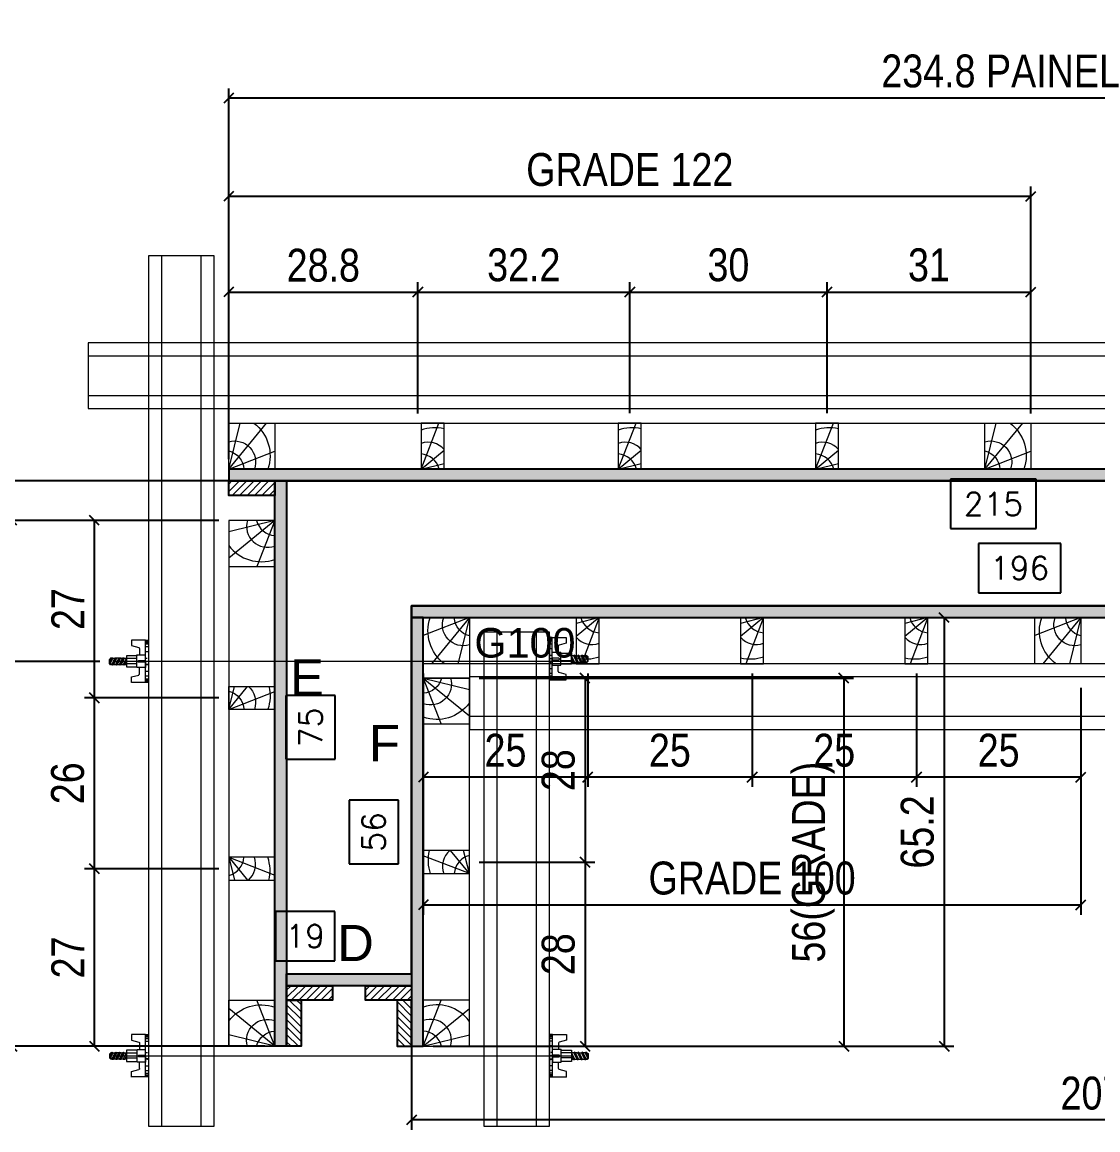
# Model space of a CAD drawing. Extents: x 2949 to 9203, y -16089 to 12527.
# Drawn here: x 3528.9 to 3856.1, y -7583.5 to -7246.4 of the extents above; entities that cross this region are included whole.
import ezdxf
from ezdxf.enums import TextEntityAlignment as Align

# ---------------------------------------------------------------- set-up
doc = ezdxf.new("R2010")
doc.units = 0
for name, color, linetype, lineweight in [('CONCRETO', 251, 'Continuous', 25), ('Hachura', 251, 'Continuous', 9), ('Madeira', 126, 'Continuous', 18), ('Perfil Metálico', 224, 'Continuous', 18), ('Texto Seção', 7, 'Continuous', 15)]:
    doc.layers.add(name, color=color, linetype=linetype, lineweight=lineweight)
for name, color, linetype in [('COTA', 241, 'Continuous'), ('MEIO_PONT', 93, 'Continuous'), ('Painéis', 200, 'Continuous'), ('SARRAFO', 251, 'Continuous'), ('TEXTO_GERAL', 7, 'Continuous')]:
    doc.layers.add(name, color=color, linetype=linetype)
doc.styles.add('ARIAL', font='arial.ttf')
doc.styles.add('COTA TECNICA 2X', font='techl___.ttf', dxfattribs={"height": 10})
doc.styles.add('ROMANS', font='romans.shx')
doc.styles.add('SANSSERIF', font='sas_____.pfb')
doc.dimstyles.new('Cota Seção interna', dxfattribs={"dimtxt": 7, "dimasz": 6, "dimexe": 0.18, "dimexo": 2, "dimgap": -4, "dimtad": 3, "dimdec": 1, "dimlfac": 0.5, "dimzin": 12, "dimdsep": 46, "dimtxsty": 'ROMANS', "dimblk": 'ARCHTICK', "dimcen": 0.09, "dimse1": 1, "dimse2": 1, "dimsd1": 1, "dimsd2": 1, "dimclrd": 180, "dimclre": 5, "dimclrt": 1, "dimadec": 0, "dimazin": 3, "dimtfac": 1, "dimtdec": 1, "dimtofl": 0, "dimtmove": 0, "dimatfit": 3, "dimldrblk": 'ARCHTICK', "dimfxl": 1, "dimtolj": 1, "dimtzin": 0, "dimarcsym": 0})
doc.dimstyles.new('SECAO PILAR', dxfattribs={"dimtxt": 10, "dimasz": 3, "dimexe": 3, "dimexo": 3, "dimgap": 3, "dimtad": 1, "dimdec": 1, "dimlfac": 0.5, "dimzin": 12, "dimdsep": 46, "dimtxsty": 'COTA TECNICA 2X', "dimblk1": 'OBLIQUE', "dimblk2": 'OBLIQUE', "dimsah": 1, "dimcen": 0.9, "dimclrd": 256, "dimclre": 256, "dimclrt": 256, "dimadec": 1, "dimazin": 3, "dimtfac": 1, "dimtdec": 1, "dimtmove": 0, "dimatfit": 3, "dimfxl": 1, "dimtolj": 1, "dimtzin": 12, "dimarcsym": 0})

# ---------------------------------------------------------------- blocks, each defined once
blk = doc.blocks.new('*D2702')
at = {"layer": 'COTA', "color": 180, "lineweight": -2, "transparency": 16777216}
for p, q in [((3623.96, -7517.04), (3605.96, -7517.04)), ((3605.96, -7517.04), (3605.96, -7532.04)), ((3623.96, -7532.04), (3623.96, -7517.04)), ((3605.96, -7532.04), (3623.96, -7532.04))]:
    blk.add_line(p, q, dxfattribs=at)
at = {"layer": 'Defpoints', "color": 0, "transparency": 16777216}
for p in [(3609.29, -7536.04), (3609.29, -7536.04), (3647.29, -7536.04)]:
    blk.add_point(p, dxfattribs=at)
at = {"layer": 'COTA', "color": 1, "transparency": 16777216, "insert": (3614.96, -7524.54), "char_height": 7, "attachment_point": 5, "style": 'ROMANS'}
blk.add_mtext('\\A1;19', dxfattribs=at)
blk = doc.blocks.new('_ArchTick')
at = {"color": 0, "linetype": 'ByBlock', "const_width": 0.15}
blk.add_lwpolyline([(-0.5, -0.5), (0.5, 0.5)], dxfattribs=at)
blk = doc.blocks.new('*D2717')
at = {"layer": 'COTA', "color": 180, "lineweight": -2, "transparency": 16777216}
for p, q in [((3837.29, -7385.54), (3811.29, -7385.54)), ((3811.29, -7385.54), (3811.29, -7400.54)), ((3837.29, -7400.54), (3837.29, -7385.54)), ((3811.29, -7400.54), (3837.29, -7400.54))]:
    blk.add_line(p, q, dxfattribs=at)
at = {"layer": 'Defpoints', "color": 0, "transparency": 16777216}
for p in [(3609.29, -7386.04), (4039.29, -7386.04), (4039.29, -7404.54)]:
    blk.add_point(p, dxfattribs=at)
at = {"layer": 'COTA', "color": 1, "transparency": 16777216, "insert": (3824.29, -7393.04), "char_height": 7, "attachment_point": 5, "style": 'ROMANS'}
blk.add_mtext('\\A1;215', dxfattribs=at)
blk = doc.blocks.new('C')
at = {"layer": 'Hachura', "color": 0}
for p, q in [((0, 3.22), (0, -3.22)), ((0.45, 3.22), (0, 3.22)), ((0.46, 3.16), (0, 3.16)), ((0.46, 3.05), (0, 3.05)), ((0.46, 2.88), (0, 2.88)), ((0, 2.75), (0, -1.16)), ((0.46, 2.65), (0, 2.65)), ((0.46, 2.23), (0, 2.23)), ((0.45, -3.23), (0.45, 3.22)), ((0.45, 3.22), (2.58, 3.22)), ((1.35, 1.94), (1.35, 0.96)), ((2.58, 2.39), (1.47, 2.09)), ((2.58, 3.22), (2.58, 2.39)), ((0.46, 1.51), (0, 1.51)), ((0.39, 0.49), (0.17, 0.49)), ((1.74, 0.97), (0.45, 0.97)), ((1.45, 0.1), (0.45, 0.1)), ((1.74, -0.97), (1.74, 0.97)), ((1.74, 0.97), (1.74, 0.84)), ((1.74, 0.97), (1.74, 0.84)), ((1.74, 0.84), (3.35, 0.84)), ((3.35, 0.45), (1.74, 0.45)), ((3.32, 0.84), (3.32, -0.84)), ((3.35, 0.84), (3.35, -0.84)), ((3.68, 0.45), (3.35, 0.45)), ((3.84, -0.52), (3.35, 0.45)), ((3.35, 0.06), (3.67, -0.57)), ((3.68, 0.45), (4.16, -0.52)), ((3.72, 0.5), (4.25, -0.57)), ((4.37, -0.55), (3.83, 0.53)), ((4.15, 0.45), (3.93, 0.45)), ((4.42, -0.52), (3.93, 0.45)), ((4.15, 0.45), (4.26, 0.45)), ((4.26, 0.45), (4.74, -0.52)), ((4.3, 0.5), (4.83, -0.57)), ((4.95, -0.55), (4.41, 0.53)), ((4.51, 0.45), (4.84, 0.45)), ((5, -0.52), (4.51, 0.45)), ((4.84, 0.45), (5.32, -0.52)), ((4.88, 0.5), (5.41, -0.57)), ((5.53, -0.55), (4.99, 0.53)), ((5.58, -0.52), (5.09, 0.45)), ((5.42, 0.45), (5.09, 0.45)), ((5.58, -0.52), (5.09, 0.45)), ((5.42, 0.45), (5.74, -0.19)), ((5.46, 0.5), (5.74, -0.07)), ((5.74, 0.19), (5.57, 0.53)), ((5.74, 0.32), (5.68, 0.45)), ((5.68, 0.45), (5.74, 0.45)), ((5.74, 0.45), (5.9, 0.29)), ((5.74, 0.45), (5.74, -0.52)), ((5.9, -0.36), (5.9, 0.29)), ((0.45, 0), (0, 0)), ((0.46, -1.52), (0, -1.52)), ((0.08, -0.48), (0.29, -0.48)), ((0.29, -0.48), (0.4, -0.48)), ((0.45, 0), (0.45, -0.97)), ((0.45, -0.16), (1.45, -0.16)), ((0.45, -0.65), (0.45, -0.32)), ((0.45, -3.23), (0.45, -0.65)), ((0.45, -0.97), (1.74, -0.97)), ((1.35, -1.94), (1.35, -0.97)), ((3.35, -0.32), (1.74, -0.32)), ((3.35, -0.84), (1.74, -0.84)), ((3.35, -0.07), (3.58, -0.52)), ((3.35, -0.52), (3.58, -0.52)), ((3.84, -0.52), (4.16, -0.52)), ((4.42, -0.52), (4.74, -0.52)), ((4.63, -0.52), (4.74, -0.52)), ((5, -0.52), (5.32, -0.52)), ((5.58, -0.52), (5.74, -0.52)), ((5.74, -0.52), (5.9, -0.36)), ((5.74, -0.52), (5.74, -0.52)), ((0.46, -2.23), (0, -2.23)), ((0.46, -2.65), (0, -2.65)), ((0.46, -2.88), (0, -2.88)), ((0.46, -3.05), (0, -3.05)), ((0.46, -3.16), (0, -3.16)), ((0, -3.22), (2.57, -3.22)), ((2.58, -2.39), (1.47, -2.1)), ((2.58, -3.23), (2.58, -2.39))]:
    blk.add_line(p, q, dxfattribs=at)
for centre, radius, start, end in [((1.52, 1.94), 0.161, 104.7436, 180), ((1.44, -0.03), 0.129, 272.695, 87.305), ((3.81, 0.39), 0.143, 25.5688, 154.4312), ((4.39, 0.39), 0.143, 25.5688, 154.4312), ((4.97, 0.39), 0.143, 25.5688, 154.4312), ((5.55, 0.39), 0.143, 25.5688, 154.4312), ((0.17, -0.37), 0.174, 221.744, 317.8592), ((3.71, -0.4), 0.174, 222.1408, 318.256), ((4.29, -0.4), 0.174, 222.1408, 318.256), ((4.87, -0.4), 0.174, 222.1408, 318.256), ((5.45, -0.4), 0.174, 222.1408, 318.256), ((5.61, -0.4), 0.174, 317.8592, 318.256), ((1.52, -1.94), 0.161, 180, 255.2564)]:
    blk.add_arc(centre, radius, start, end, dxfattribs=at)
blk = doc.blocks.new('_Oblique')
at = {"color": 0, "linetype": 'ByBlock', "lineweight": -2}
blk.add_line((-0.5, -0.5), (0.5, 0.5), dxfattribs=at)
blk = doc.blocks.new('*D2703')
at = {"layer": 'COTA', "lineweight": -2, "transparency": 16777216}
for p, q in [((3602.73, -7386.04), (3467.65, -7386.04)), ((3470.65, -7558.04), (3470.65, -7386.04)), ((3602.69, -7558.04), (3467.65, -7558.04))]:
    blk.add_line(p, q, dxfattribs=at)
at = {"layer": 'Defpoints', "color": 0, "transparency": 16777216}
for p in [(3470.65, -7386.04), (3605.73, -7386.04), (3605.69, -7558.04)]:
    blk.add_point(p, dxfattribs=at)
at = {"layer": 'COTA', "lineweight": -2, "transparency": 16777216, "xscale": 3, "yscale": 3, "zscale": 3}
for p, rotation in [((3470.65, -7386.04), 90), ((3470.65, -7558.04), 270)]:
    blk.add_blockref('_Oblique', p, dxfattribs=dict(at, rotation=rotation))
at = {"layer": 'COTA', "transparency": 16777216, "insert": (3462.53, -7472.04), "char_height": 10, "attachment_point": 5, "rotation": 90, "style": 'COTA TECNICA 2X'}
blk.add_mtext('\\A1;86 PAINEL', dxfattribs=at)
blk = doc.blocks.new('*D2718')
at = {"layer": 'COTA', "linetype": 'ByBlock', "lineweight": -2, "transparency": 16777216}
for p, q in [((3591.69, -7379.44), (3591.69, -7266.59)), ((4061.29, -7383.04), (4061.29, -7266.59)), ((4061.29, -7269.59), (3591.69, -7269.59))]:
    blk.add_line(p, q, dxfattribs=at)
at = {"layer": 'Defpoints', "color": 0, "linetype": 'ByBlock', "transparency": 16777216}
for p in [(3591.69, -7269.59), (3591.69, -7382.44), (4061.29, -7386.04)]:
    blk.add_point(p, dxfattribs=at)
at = {"layer": 'COTA', "linetype": 'ByBlock', "lineweight": -2, "transparency": 16777216, "xscale": 3, "yscale": 3, "zscale": 3, "rotation": 180}
blk.add_blockref('_Oblique', (3591.69, -7269.59), dxfattribs=at)
at = {"layer": 'COTA', "linetype": 'ByBlock', "lineweight": -2, "transparency": 16777216, "xscale": 3, "yscale": 3, "zscale": 3}
blk.add_blockref('_Oblique', (4061.29, -7269.59), dxfattribs=at)
at = {"layer": 'COTA', "linetype": 'ByBlock', "transparency": 16777216, "insert": (3826.49, -7261.35), "char_height": 10, "attachment_point": 5, "style": 'COTA TECNICA 2X'}
blk.add_mtext('\\A1;234.8 PAINEL', dxfattribs=at)
blk = doc.blocks.new('PONTALETE')
at = {"layer": 'Madeira'}
for q in [(2.71, 7), (7, 5.76), (7, 1.74)]:
    blk.add_line((0, 0), q, dxfattribs=at)
blk.add_lwpolyline([(0, 0), (7, 0), (7, 7), (0, 7)], close=True, dxfattribs=at)
for centre, radius, start, end in [((2.04, 0.06), 6.23, 37.2818, 109.0913), ((1.09, 0.9), 3.19, 343.603, 109.9847), ((-0.21, -0.78), 3.09, 14.6322, 86.0383)]:
    blk.add_arc(centre, radius, start, end, dxfattribs=at)
blk = doc.blocks.new('MEIO PONTALETE')
at = {"layer": 'Madeira'}
for q in [(2.71, 7), (3.5, 2.88), (3.5, 0.87)]:
    blk.add_line((0, 0), q, dxfattribs=at)
blk.add_lwpolyline([(0, 0), (3.5, 0), (3.5, 7), (0, 7)], close=True, dxfattribs=at)
for centre, radius, start, end in [((2.04, 0.06), 6.23, 76.4499, 109.0913), ((1.09, 0.9), 3.19, 40.9063, 109.9847), ((-0.21, -0.78), 3.09, 14.6322, 86.0383)]:
    blk.add_arc(centre, radius, start, end, dxfattribs=at)
blk = doc.blocks.new('*D2719')
at = {"layer": 'COTA', "lineweight": -2, "transparency": 16777216}
for p, q in [((3591.69, -7365.44), (3591.69, -7325.56)), ((3649.22, -7365.52), (3649.22, -7325.56)), ((3591.69, -7328.56), (3649.22, -7328.56))]:
    blk.add_line(p, q, dxfattribs=at)
at = {"layer": 'Defpoints', "color": 0, "transparency": 16777216}
for p in [(3649.22, -7328.56), (3591.69, -7368.44), (3649.22, -7368.52)]:
    blk.add_point(p, dxfattribs=at)
at = {"layer": 'COTA', "lineweight": -2, "transparency": 16777216, "xscale": 3, "yscale": 3, "zscale": 3, "rotation": 180}
blk.add_blockref('_Oblique', (3591.69, -7328.56), dxfattribs=at)
at = {"layer": 'COTA', "lineweight": -2, "transparency": 16777216, "xscale": 3, "yscale": 3, "zscale": 3}
blk.add_blockref('_Oblique', (3649.22, -7328.56), dxfattribs=at)
at = {"layer": 'COTA', "transparency": 16777216, "insert": (3620.46, -7320.46), "char_height": 10, "attachment_point": 5, "style": 'COTA TECNICA 2X'}
blk.add_mtext('\\A1;28.8', dxfattribs=at)
blk = doc.blocks.new('*D2720')
at = {"layer": 'COTA', "lineweight": -2, "transparency": 16777216}
for p, q in [((3649.22, -7365.52), (3649.22, -7325.56)), ((3713.69, -7365.44), (3713.69, -7325.56)), ((3649.22, -7328.56), (3713.69, -7328.56))]:
    blk.add_line(p, q, dxfattribs=at)
at = {"layer": 'Defpoints', "color": 0, "transparency": 16777216}
for p in [(3713.69, -7328.56), (3649.22, -7368.52), (3713.69, -7368.44)]:
    blk.add_point(p, dxfattribs=at)
at = {"layer": 'COTA', "lineweight": -2, "transparency": 16777216, "xscale": 3, "yscale": 3, "zscale": 3, "rotation": 180}
blk.add_blockref('_Oblique', (3649.22, -7328.56), dxfattribs=at)
at = {"layer": 'COTA', "lineweight": -2, "transparency": 16777216, "xscale": 3, "yscale": 3, "zscale": 3}
blk.add_blockref('_Oblique', (3713.69, -7328.56), dxfattribs=at)
at = {"layer": 'COTA', "transparency": 16777216, "insert": (3681.46, -7320.34), "char_height": 10, "attachment_point": 5, "style": 'COTA TECNICA 2X'}
blk.add_mtext('\\A1;32.2', dxfattribs=at)
blk = doc.blocks.new('*D2721')
at = {"layer": 'COTA', "lineweight": -2, "transparency": 16777216}
for p, q in [((3713.69, -7365.44), (3713.69, -7325.56)), ((3773.69, -7365.44), (3773.69, -7325.56)), ((3713.69, -7328.56), (3773.69, -7328.56))]:
    blk.add_line(p, q, dxfattribs=at)
at = {"layer": 'Defpoints', "color": 0, "transparency": 16777216}
for p in [(3773.69, -7328.56), (3713.69, -7368.44), (3773.69, -7368.44)]:
    blk.add_point(p, dxfattribs=at)
at = {"layer": 'COTA', "lineweight": -2, "transparency": 16777216, "xscale": 3, "yscale": 3, "zscale": 3, "rotation": 180}
blk.add_blockref('_Oblique', (3713.69, -7328.56), dxfattribs=at)
at = {"layer": 'COTA', "lineweight": -2, "transparency": 16777216, "xscale": 3, "yscale": 3, "zscale": 3}
blk.add_blockref('_Oblique', (3773.69, -7328.56), dxfattribs=at)
at = {"layer": 'COTA', "transparency": 16777216, "insert": (3743.69, -7320.34), "char_height": 10, "attachment_point": 5, "style": 'COTA TECNICA 2X'}
blk.add_mtext('\\A1;30', dxfattribs=at)
blk = doc.blocks.new('*D2722')
at = {"layer": 'COTA', "lineweight": -2, "transparency": 16777216}
for p, q in [((3773.69, -7365.44), (3773.69, -7325.56)), ((3835.69, -7365.52), (3835.69, -7325.56)), ((3773.69, -7328.56), (3835.69, -7328.56))]:
    blk.add_line(p, q, dxfattribs=at)
at = {"layer": 'Defpoints', "color": 0, "transparency": 16777216}
for p in [(3835.69, -7328.56), (3773.69, -7368.44), (3835.69, -7368.52)]:
    blk.add_point(p, dxfattribs=at)
at = {"layer": 'COTA', "lineweight": -2, "transparency": 16777216, "xscale": 3, "yscale": 3, "zscale": 3, "rotation": 180}
blk.add_blockref('_Oblique', (3773.69, -7328.56), dxfattribs=at)
at = {"layer": 'COTA', "lineweight": -2, "transparency": 16777216, "xscale": 3, "yscale": 3, "zscale": 3}
blk.add_blockref('_Oblique', (3835.69, -7328.56), dxfattribs=at)
at = {"layer": 'COTA', "transparency": 16777216, "insert": (3804.69, -7320.34), "char_height": 10, "attachment_point": 5, "style": 'COTA TECNICA 2X'}
blk.add_mtext('\\A1;31', dxfattribs=at)
blk = doc.blocks.new('*D2723')
at = {"layer": 'COTA', "lineweight": -2, "transparency": 16777216}
for p, q in [((3591.69, -7365.44), (3591.69, -7296.44)), ((3835.69, -7365.44), (3835.69, -7296.44)), ((3835.69, -7299.44), (3591.69, -7299.44))]:
    blk.add_line(p, q, dxfattribs=at)
at = {"layer": 'Defpoints', "color": 0, "transparency": 16777216}
for p in [(3591.69, -7299.44), (3591.69, -7368.44), (3835.69, -7368.44)]:
    blk.add_point(p, dxfattribs=at)
at = {"layer": 'COTA', "lineweight": -2, "transparency": 16777216, "xscale": 3, "yscale": 3, "zscale": 3, "rotation": 180}
blk.add_blockref('_Oblique', (3591.69, -7299.44), dxfattribs=at)
at = {"layer": 'COTA', "lineweight": -2, "transparency": 16777216, "xscale": 3, "yscale": 3, "zscale": 3}
blk.add_blockref('_Oblique', (3835.69, -7299.44), dxfattribs=at)
at = {"layer": 'COTA', "transparency": 16777216, "insert": (3713.69, -7291.34), "char_height": 10, "attachment_point": 5, "style": 'COTA TECNICA 2X'}
blk.add_mtext('\\A1;GRADE 122', dxfattribs=at)
blk = doc.blocks.new('*D2727')
at = {"layer": 'COTA', "color": 180, "lineweight": -2, "transparency": 16777216}
for p, q in [((3844.79, -7405.04), (3819.79, -7405.04)), ((3819.79, -7405.04), (3819.79, -7420.04)), ((3844.79, -7420.04), (3844.79, -7405.04)), ((3819.79, -7420.04), (3844.79, -7420.04))]:
    blk.add_line(p, q, dxfattribs=at)
at = {"layer": 'Defpoints', "color": 0, "transparency": 16777216}
for p in [(3647.29, -7424.04), (3647.29, -7424.04), (4039.29, -7424.04)]:
    blk.add_point(p, dxfattribs=at)
at = {"layer": 'COTA', "color": 1, "transparency": 16777216, "insert": (3832.29, -7412.54), "char_height": 7, "attachment_point": 5, "style": 'ROMANS'}
blk.add_mtext('\\A1;196', dxfattribs=at)
blk = doc.blocks.new('*D2708')
at = {"layer": 'COTA', "lineweight": -2, "transparency": 16777216}
for p, q in [((3588.69, -7398.04), (3522.7, -7398.04)), ((3525.7, -7558.04), (3525.7, -7398.04)), ((3588.69, -7558.04), (3522.7, -7558.04))]:
    blk.add_line(p, q, dxfattribs=at)
at = {"layer": 'Defpoints', "color": 0, "transparency": 16777216}
for p in [(3525.7, -7398.04), (3591.69, -7398.04), (3591.69, -7558.04)]:
    blk.add_point(p, dxfattribs=at)
at = {"layer": 'COTA', "lineweight": -2, "transparency": 16777216, "xscale": 3, "yscale": 3, "zscale": 3}
for p, rotation in [((3525.7, -7398.04), 90), ((3525.7, -7558.04), 270)]:
    blk.add_blockref('_Oblique', p, dxfattribs=dict(at, rotation=rotation))
at = {"layer": 'COTA', "transparency": 16777216, "insert": (3517.57, -7478.04), "char_height": 10, "attachment_point": 5, "rotation": 90, "style": 'COTA TECNICA 2X'}
blk.add_mtext('\\A1;GRADE 80', dxfattribs=at)
blk = doc.blocks.new('*D2709')
at = {"layer": 'COTA', "lineweight": -2, "transparency": 16777216}
for p, q in [((3588.69, -7398.04), (3547.82, -7398.04)), ((3550.82, -7452.04), (3550.82, -7398.04)), ((3588.69, -7452.04), (3547.82, -7452.04))]:
    blk.add_line(p, q, dxfattribs=at)
at = {"layer": 'Defpoints', "color": 0, "transparency": 16777216}
for p in [(3550.82, -7398.04), (3591.69, -7398.04), (3591.69, -7452.04)]:
    blk.add_point(p, dxfattribs=at)
at = {"layer": 'COTA', "lineweight": -2, "transparency": 16777216, "xscale": 3, "yscale": 3, "zscale": 3}
for p, rotation in [((3550.82, -7398.04), 90), ((3550.82, -7452.04), 270)]:
    blk.add_blockref('_Oblique', p, dxfattribs=dict(at, rotation=rotation))
at = {"layer": 'COTA', "transparency": 16777216, "insert": (3542.75, -7425.04), "char_height": 10, "attachment_point": 5, "rotation": 90, "style": 'COTA TECNICA 2X'}
blk.add_mtext('\\A1;27', dxfattribs=at)
blk = doc.blocks.new('*D2710')
at = {"layer": 'COTA', "lineweight": -2, "transparency": 16777216}
for p, q in [((3588.69, -7504.04), (3547.82, -7504.04)), ((3550.82, -7558.04), (3550.82, -7504.04)), ((3588.69, -7558.04), (3547.82, -7558.04))]:
    blk.add_line(p, q, dxfattribs=at)
at = {"layer": 'Defpoints', "color": 0, "transparency": 16777216}
for p in [(3550.82, -7504.04), (3591.69, -7504.04), (3591.69, -7558.04)]:
    blk.add_point(p, dxfattribs=at)
at = {"layer": 'COTA', "lineweight": -2, "transparency": 16777216, "xscale": 3, "yscale": 3, "zscale": 3}
for p, rotation in [((3550.82, -7504.04), 90), ((3550.82, -7558.04), 270)]:
    blk.add_blockref('_Oblique', p, dxfattribs=dict(at, rotation=rotation))
at = {"layer": 'COTA', "transparency": 16777216, "insert": (3542.75, -7531.04), "char_height": 10, "attachment_point": 5, "rotation": 90, "style": 'COTA TECNICA 2X'}
blk.add_mtext('\\A1;27', dxfattribs=at)
blk = doc.blocks.new('*D2711')
at = {"layer": 'COTA', "lineweight": -2, "transparency": 16777216}
for p, q in [((3588.69, -7452.04), (3547.82, -7452.04)), ((3550.82, -7504.04), (3550.82, -7452.04)), ((3588.69, -7504.04), (3547.82, -7504.04))]:
    blk.add_line(p, q, dxfattribs=at)
at = {"layer": 'Defpoints', "color": 0, "transparency": 16777216}
for p in [(3550.82, -7452.04), (3591.69, -7452.04), (3591.69, -7504.04)]:
    blk.add_point(p, dxfattribs=at)
at = {"layer": 'COTA', "lineweight": -2, "transparency": 16777216, "xscale": 3, "yscale": 3, "zscale": 3}
for p, rotation in [((3550.82, -7452.04), 90), ((3550.82, -7504.04), 270)]:
    blk.add_blockref('_Oblique', p, dxfattribs=dict(at, rotation=rotation))
at = {"layer": 'COTA', "transparency": 16777216, "insert": (3542.72, -7478.04), "char_height": 10, "attachment_point": 5, "rotation": 90, "style": 'COTA TECNICA 2X'}
blk.add_mtext('\\A1;26', dxfattribs=at)
blk = doc.blocks.new('*D2712')
at = {"layer": 'COTA', "lineweight": -2, "transparency": 16777216}
for p, q in [((3667.89, -7446.04), (3781.78, -7446.04)), ((3778.78, -7446.04), (3778.78, -7558.04)), ((3667.89, -7558.04), (3781.78, -7558.04))]:
    blk.add_line(p, q, dxfattribs=at)
at = {"layer": 'Defpoints', "color": 0, "transparency": 16777216}
for p in [(3664.89, -7446.04), (3664.89, -7558.04), (3778.78, -7558.04)]:
    blk.add_point(p, dxfattribs=at)
at = {"layer": 'COTA', "lineweight": -2, "transparency": 16777216, "xscale": 3, "yscale": 3, "zscale": 3}
for p, rotation in [((3778.78, -7446.04), 90), ((3778.78, -7558.04), 270)]:
    blk.add_blockref('_Oblique', p, dxfattribs=dict(at, rotation=rotation))
at = {"layer": 'COTA', "transparency": 16777216, "insert": (3769.55, -7502.04), "char_height": 10, "attachment_point": 5, "rotation": 90, "style": 'COTA TECNICA 2X'}
blk.add_mtext('\\A1;56(GRADE)', dxfattribs=at)
blk = doc.blocks.new('*D2713')
at = {"layer": 'COTA', "lineweight": -2, "transparency": 16777216}
for p, q in [((3667.89, -7502.04), (3703.07, -7502.04)), ((3700.07, -7502.04), (3700.07, -7558.04)), ((3667.89, -7558.04), (3703.07, -7558.04))]:
    blk.add_line(p, q, dxfattribs=at)
at = {"layer": 'Defpoints', "color": 0, "transparency": 16777216}
for p in [(3664.89, -7502.04), (3664.89, -7558.04), (3700.07, -7558.04)]:
    blk.add_point(p, dxfattribs=at)
at = {"layer": 'COTA', "lineweight": -2, "transparency": 16777216, "xscale": 3, "yscale": 3, "zscale": 3}
for p, rotation in [((3700.07, -7502.04), 90), ((3700.07, -7558.04), 270)]:
    blk.add_blockref('_Oblique', p, dxfattribs=dict(at, rotation=rotation))
at = {"layer": 'COTA', "transparency": 16777216, "insert": (3691.97, -7530.04), "char_height": 10, "attachment_point": 5, "rotation": 90, "style": 'COTA TECNICA 2X'}
blk.add_mtext('\\A1;28', dxfattribs=at)
blk = doc.blocks.new('*D2714')
at = {"layer": 'COTA', "lineweight": -2, "transparency": 16777216}
for p, q in [((3667.89, -7446.04), (3703.07, -7446.04)), ((3700.07, -7446.04), (3700.07, -7502.04)), ((3667.89, -7502.04), (3703.07, -7502.04))]:
    blk.add_line(p, q, dxfattribs=at)
at = {"layer": 'Defpoints', "color": 0, "transparency": 16777216}
for p in [(3664.89, -7446.04), (3664.89, -7502.04), (3700.07, -7502.04)]:
    blk.add_point(p, dxfattribs=at)
at = {"layer": 'COTA', "lineweight": -2, "transparency": 16777216, "xscale": 3, "yscale": 3, "zscale": 3}
for p, rotation in [((3700.07, -7446.04), 90), ((3700.07, -7502.04), 270)]:
    blk.add_blockref('_Oblique', p, dxfattribs=dict(at, rotation=rotation))
at = {"layer": 'COTA', "transparency": 16777216, "insert": (3691.97, -7474.04), "char_height": 10, "attachment_point": 5, "rotation": 90, "style": 'COTA TECNICA 2X'}
blk.add_mtext('\\A1;28', dxfattribs=at)
blk = doc.blocks.new('*D2731')
at = {"layer": 'COTA', "lineweight": -2, "transparency": 16777216}
for p, q in [((3552.45, -7440.98), (3490.62, -7440.98)), ((3493.62, -7558.04), (3493.62, -7440.98)), ((3588.69, -7558.04), (3490.62, -7558.04))]:
    blk.add_line(p, q, dxfattribs=at)
at = {"layer": 'Defpoints', "color": 0, "transparency": 16777216}
for p in [(3493.62, -7440.98), (3555.45, -7440.98), (3591.69, -7558.04)]:
    blk.add_point(p, dxfattribs=at)
at = {"layer": 'COTA', "lineweight": -2, "transparency": 16777216, "xscale": 3, "yscale": 3, "zscale": 3}
for p, rotation in [((3493.62, -7440.98), 90), ((3493.62, -7558.04), 270)]:
    blk.add_blockref('_Oblique', p, dxfattribs=dict(at, rotation=rotation))
at = {"layer": 'COTA', "transparency": 16777216, "insert": (3485.48, -7499.51), "char_height": 10, "attachment_point": 5, "rotation": 90, "style": 'COTA TECNICA 2X'}
blk.add_mtext('\\A1;58.5', dxfattribs=at)
blk = doc.blocks.new('*D2715')
at = {"layer": 'COTA', "color": 180, "lineweight": -2, "transparency": 16777216}
for p, q in [((3643.29, -7483.17), (3628.29, -7483.17)), ((3628.29, -7483.17), (3628.29, -7502.51)), ((3643.29, -7502.51), (3643.29, -7483.17)), ((3628.29, -7502.51), (3643.29, -7502.51))]:
    blk.add_line(p, q, dxfattribs=at)
at = {"layer": 'Defpoints', "color": 0, "transparency": 16777216}
for p in [(3647.29, -7424.04), (3647.29, -7536.04), (3647.29, -7536.04)]:
    blk.add_point(p, dxfattribs=at)
at = {"layer": 'COTA', "color": 1, "transparency": 16777216, "insert": (3635.79, -7492.84), "char_height": 7, "attachment_point": 5, "rotation": 90, "style": 'ROMANS'}
blk.add_mtext('\\A1;56', dxfattribs=at)
blk = doc.blocks.new('*D2716')
at = {"layer": 'COTA', "color": 180, "lineweight": -2, "transparency": 16777216}
for p, q in [((3624.1, -7451.37), (3609.1, -7451.37)), ((3609.1, -7451.37), (3609.1, -7470.71)), ((3624.1, -7470.71), (3624.1, -7451.37)), ((3609.1, -7470.71), (3624.1, -7470.71))]:
    blk.add_line(p, q, dxfattribs=at)
at = {"layer": 'Defpoints', "color": 0, "transparency": 16777216}
for p in [(3609.29, -7386.04), (3609.29, -7536.04), (3628.1, -7536.04)]:
    blk.add_point(p, dxfattribs=at)
at = {"layer": 'COTA', "color": 1, "transparency": 16777216, "insert": (3616.6, -7461.04), "char_height": 7, "attachment_point": 5, "rotation": 90, "style": 'ROMANS'}
blk.add_mtext('\\A1;75', dxfattribs=at)
blk = doc.blocks.new('*D2732')
at = {"layer": 'COTA', "linetype": 'ByBlock', "lineweight": -2, "transparency": 16777216}
for p, q in [((3647.29, -7430.64), (3647.29, -7583.49)), ((4061.29, -7430.64), (4061.29, -7583.49)), ((4061.29, -7580.49), (3647.29, -7580.49))]:
    blk.add_line(p, q, dxfattribs=at)
at = {"layer": 'Defpoints', "color": 0, "linetype": 'ByBlock', "transparency": 16777216}
for p in [(3647.29, -7427.64), (4061.29, -7427.64), (3647.29, -7580.49)]:
    blk.add_point(p, dxfattribs=at)
at = {"layer": 'COTA', "linetype": 'ByBlock', "lineweight": -2, "transparency": 16777216, "xscale": 3, "yscale": 3, "zscale": 3, "rotation": 180}
blk.add_blockref('_Oblique', (3647.29, -7580.49), dxfattribs=at)
at = {"layer": 'COTA', "linetype": 'ByBlock', "lineweight": -2, "transparency": 16777216, "xscale": 3, "yscale": 3, "zscale": 3}
blk.add_blockref('_Oblique', (4061.29, -7580.49), dxfattribs=at)
at = {"layer": 'COTA', "linetype": 'ByBlock', "transparency": 16777216, "insert": (3854.29, -7572.39), "char_height": 10, "attachment_point": 5, "style": 'COTA TECNICA 2X'}
blk.add_mtext('\\A1;207', dxfattribs=at)
blk = doc.blocks.new('*D2733')
at = {"layer": 'COTA', "lineweight": -2, "transparency": 16777216}
for p, q in [((3653.89, -7427.64), (3812.3, -7427.64)), ((3809.3, -7427.64), (3809.3, -7558.04)), ((3653.89, -7558.04), (3812.3, -7558.04))]:
    blk.add_line(p, q, dxfattribs=at)
at = {"layer": 'Defpoints', "color": 0, "transparency": 16777216}
for p in [(3650.89, -7427.64), (3650.89, -7558.04), (3809.3, -7558.04)]:
    blk.add_point(p, dxfattribs=at)
at = {"layer": 'COTA', "lineweight": -2, "transparency": 16777216, "xscale": 3, "yscale": 3, "zscale": 3}
for p, rotation in [((3809.3, -7427.64), 90), ((3809.3, -7558.04), 270)]:
    blk.add_blockref('_Oblique', p, dxfattribs=dict(at, rotation=rotation))
at = {"layer": 'COTA', "transparency": 16777216, "insert": (3801.19, -7492.84), "char_height": 10, "attachment_point": 5, "rotation": 90, "style": 'COTA TECNICA 2X'}
blk.add_mtext('\\A1;65.2', dxfattribs=at)
blk = doc.blocks.new('*D2764')
at = {"layer": 'COTA', "lineweight": -2, "transparency": 16777216}
for p, q in [((3650.89, -7449.04), (3650.89, -7518.04)), ((3850.89, -7449.04), (3850.89, -7518.04)), ((3650.89, -7515.04), (3850.89, -7515.04))]:
    blk.add_line(p, q, dxfattribs=at)
at = {"layer": 'Defpoints', "color": 0, "transparency": 16777216}
for p in [(3650.89, -7446.04), (3850.89, -7446.04), (3850.89, -7515.04)]:
    blk.add_point(p, dxfattribs=at)
at = {"layer": 'COTA', "lineweight": -2, "transparency": 16777216, "xscale": 3, "yscale": 3, "zscale": 3, "rotation": 180}
blk.add_blockref('_Oblique', (3650.89, -7515.04), dxfattribs=at)
at = {"layer": 'COTA', "lineweight": -2, "transparency": 16777216, "xscale": 3, "yscale": 3, "zscale": 3}
blk.add_blockref('_Oblique', (3850.89, -7515.04), dxfattribs=at)
at = {"layer": 'COTA', "transparency": 16777216, "insert": (3750.89, -7506.94), "char_height": 10, "attachment_point": 5, "style": 'COTA TECNICA 2X'}
blk.add_mtext('\\A1;GRADE 100', dxfattribs=at)
blk = doc.blocks.new('*D2766')
at = {"layer": 'COTA', "lineweight": -2, "transparency": 16777216}
for p, q in [((3700.89, -7444.64), (3700.89, -7479.15)), ((3750.89, -7444.64), (3750.89, -7479.15)), ((3750.89, -7476.15), (3700.89, -7476.15))]:
    blk.add_line(p, q, dxfattribs=at)
at = {"layer": 'Defpoints', "color": 0, "transparency": 16777216}
for p in [(3700.89, -7441.64), (3750.89, -7441.64), (3700.89, -7476.15)]:
    blk.add_point(p, dxfattribs=at)
at = {"layer": 'COTA', "lineweight": -2, "transparency": 16777216, "xscale": 3, "yscale": 3, "zscale": 3, "rotation": 180}
blk.add_blockref('_Oblique', (3700.89, -7476.15), dxfattribs=at)
at = {"layer": 'COTA', "lineweight": -2, "transparency": 16777216, "xscale": 3, "yscale": 3, "zscale": 3}
blk.add_blockref('_Oblique', (3750.89, -7476.15), dxfattribs=at)
at = {"layer": 'COTA', "transparency": 16777216, "insert": (3725.89, -7468.04), "char_height": 10, "attachment_point": 5, "style": 'COTA TECNICA 2X'}
blk.add_mtext('\\A1;25', dxfattribs=at)
blk = doc.blocks.new('*D2767')
at = {"layer": 'COTA', "lineweight": -2, "transparency": 16777216}
for p, q in [((3650.89, -7444.64), (3650.89, -7479.15)), ((3700.89, -7444.64), (3700.89, -7479.15)), ((3700.89, -7476.15), (3650.89, -7476.15))]:
    blk.add_line(p, q, dxfattribs=at)
at = {"layer": 'Defpoints', "color": 0, "transparency": 16777216}
for p in [(3650.89, -7441.64), (3700.89, -7441.64), (3650.89, -7476.15)]:
    blk.add_point(p, dxfattribs=at)
at = {"layer": 'COTA', "lineweight": -2, "transparency": 16777216, "xscale": 3, "yscale": 3, "zscale": 3, "rotation": 180}
blk.add_blockref('_Oblique', (3650.89, -7476.15), dxfattribs=at)
at = {"layer": 'COTA', "lineweight": -2, "transparency": 16777216, "xscale": 3, "yscale": 3, "zscale": 3}
blk.add_blockref('_Oblique', (3700.89, -7476.15), dxfattribs=at)
at = {"layer": 'COTA', "transparency": 16777216, "insert": (3675.89, -7468.04), "char_height": 10, "attachment_point": 5, "style": 'COTA TECNICA 2X'}
blk.add_mtext('\\A1;25', dxfattribs=at)
blk = doc.blocks.new('*D2765')
at = {"layer": 'COTA', "lineweight": -2, "transparency": 16777216}
for p, q in [((3800.89, -7449.04), (3800.89, -7479.15)), ((3850.89, -7449.04), (3850.89, -7479.15)), ((3850.89, -7476.15), (3800.89, -7476.15))]:
    blk.add_line(p, q, dxfattribs=at)
at = {"layer": 'Defpoints', "color": 0, "transparency": 16777216}
for p in [(3800.89, -7446.04), (3850.89, -7446.04), (3800.89, -7476.15)]:
    blk.add_point(p, dxfattribs=at)
at = {"layer": 'COTA', "lineweight": -2, "transparency": 16777216, "xscale": 3, "yscale": 3, "zscale": 3, "rotation": 180}
blk.add_blockref('_Oblique', (3800.89, -7476.15), dxfattribs=at)
at = {"layer": 'COTA', "lineweight": -2, "transparency": 16777216, "xscale": 3, "yscale": 3, "zscale": 3}
blk.add_blockref('_Oblique', (3850.89, -7476.15), dxfattribs=at)
at = {"layer": 'COTA', "transparency": 16777216, "insert": (3825.89, -7468.04), "char_height": 10, "attachment_point": 5, "style": 'COTA TECNICA 2X'}
blk.add_mtext('\\A1;25', dxfattribs=at)
blk = doc.blocks.new('*D2768')
at = {"layer": 'COTA', "lineweight": -2, "transparency": 16777216}
for p, q in [((3750.89, -7444.64), (3750.89, -7479.15)), ((3800.89, -7444.64), (3800.89, -7479.15)), ((3800.89, -7476.15), (3750.89, -7476.15))]:
    blk.add_line(p, q, dxfattribs=at)
at = {"layer": 'Defpoints', "color": 0, "transparency": 16777216}
for p in [(3750.89, -7441.64), (3800.89, -7441.64), (3750.89, -7476.15)]:
    blk.add_point(p, dxfattribs=at)
at = {"layer": 'COTA', "lineweight": -2, "transparency": 16777216, "xscale": 3, "yscale": 3, "zscale": 3, "rotation": 180}
blk.add_blockref('_Oblique', (3750.89, -7476.15), dxfattribs=at)
at = {"layer": 'COTA', "lineweight": -2, "transparency": 16777216, "xscale": 3, "yscale": 3, "zscale": 3}
blk.add_blockref('_Oblique', (3800.89, -7476.15), dxfattribs=at)
at = {"layer": 'COTA', "transparency": 16777216, "insert": (3775.89, -7468.04), "char_height": 10, "attachment_point": 5, "style": 'COTA TECNICA 2X'}
blk.add_mtext('\\A1;25', dxfattribs=at)

msp = doc.modelspace()

# ---------------------------------------------------------------- hatches: boundary and pattern name
at = {"layer": 'Hachura'}
h = msp.add_hatch(color=256, dxfattribs=at)
h.dxf.hatch_style = 1
h.paths.add_polyline_path([(3591.69, -7382.44), (3591.69, -7386.04), (4061.29, -7386.04), (4061.29, -7382.44)])
h = msp.add_hatch(dxfattribs=at)
h.set_pattern_fill('ANSI31', color=256, scale=0.5, angle=180, style=0)
h.set_pattern_definition([(225, (-5179.1022, -30178.2469), (1.12253202, -1.12253202), [])])
h.paths.add_polyline_path([(3591.69, -7386.04), (3591.69, -7390.44), (3605.69, -7390.44), (3605.69, -7386.04)])
h = msp.add_hatch(color=256, dxfattribs=at)
h.dxf.hatch_style = 1
h.paths.add_polyline_path([(3609.29, -7386.04), (3609.29, -7558.04), (3605.69, -7558.04), (3605.69, -7386.04)])
h = msp.add_hatch(color=256, dxfattribs=at)
h.dxf.hatch_style = 1
h.paths.add_polyline_path([(4061.29, -7424.04), (3647.29, -7424.04), (3647.29, -7427.64), (4061.29, -7427.64)])
h = msp.add_hatch(color=256, dxfattribs=at)
h.dxf.hatch_style = 1
h.paths.add_polyline_path([(3647.29, -7427.64), (3647.29, -7558.04), (3650.89, -7558.04), (3650.89, -7427.64)])
h = msp.add_hatch(color=256, dxfattribs=at)
h.dxf.hatch_style = 1
h.paths.add_polyline_path([(3609.29, -7539.64), (3609.29, -7536.04), (3647.29, -7536.04), (3647.29, -7539.64)])
h = msp.add_hatch(dxfattribs=at)
h.set_pattern_fill('ANSI31', color=256, scale=0.5, angle=180, style=0)
h.set_pattern_definition([(225, (-5514.6624, -31394.8071), (1.12253202, -1.12253202), [])])
h.paths.add_polyline_path([(3623.29, -7544.04), (3623.29, -7539.64), (3609.29, -7539.64), (3609.29, -7544.04)])
h = msp.add_hatch(dxfattribs=at)
h.set_pattern_fill('ANSI31', color=256, scale=0.5, angle=180, style=0)
h.set_pattern_definition([(225, (-5490.6624, -31394.8071), (1.12253202, -1.12253202), [])])
h.paths.add_polyline_path([(3647.29, -7544.04), (3647.29, -7539.64), (3633.29, -7539.64), (3633.29, -7544.04)])
h = msp.add_hatch(dxfattribs=at)
h.set_pattern_fill('ANSI31', color=256, scale=0.5, angle=270, style=0)
h.set_pattern_definition([(315, (27464.4578, -16681.9906), (1.12253202, 1.12253202), [])])
h.paths.add_polyline_path([(3613.69, -7544.04), (3609.29, -7544.04), (3609.29, -7558.04), (3613.69, -7558.04)])
h = msp.add_hatch(dxfattribs=at)
h.set_pattern_fill('ANSI31', color=256, scale=0.5, angle=270, style=0)
h.set_pattern_definition([(315, (27420.4578, -16681.9906), (1.12253202, 1.12253202), [])])
h.paths.add_polyline_path([(3642.89, -7544.04), (3647.29, -7544.04), (3647.29, -7558.04), (3642.89, -7558.04)])

# ---------------------------------------------------------------- linework, layer by layer
at = {"layer": 'CONCRETO', "color": 2}
msp.add_lwpolyline([(3609.29, -7536.04), (3647.29, -7536.04), (3647.29, -7424.04), (4039.29, -7424.04), (4039.29, -7386.04), (3609.29, -7386.04)], close=True, dxfattribs=at)
at = {"layer": 'Hachura'}
for p, q in [((3556.51, -7440.91), (3696.32, -7440.92)), ((3556.49, -7560.97), (3696.29, -7560.98))]:
    msp.add_line(p, q, dxfattribs=at)
at = {"layer": 'Madeira'}
for points in [[(3591.69, -7382.44), (3591.69, -7368.44), (4061.24, -7368.44), (4061.24, -7382.44)], [(3605.69, -7398.04), (3591.69, -7398.04), (3591.69, -7558.04), (3605.69, -7558.04)], [(3650.89, -7441.64), (3650.89, -7427.64), (3850.89, -7427.64), (3850.89, -7441.64)], [(3650.89, -7558.04), (3664.89, -7558.04), (3664.89, -7446.04), (3650.89, -7446.04)]]:
    msp.add_lwpolyline(points, close=True, dxfattribs=at)
at = {"layer": 'Painéis', "linetype": 'ByBlock'}
msp.add_line((3609.29, -7386.04), (3601.29, -7386.04), dxfattribs=at)
at = {"layer": 'Painéis'}
for points in [[(3591.69, -7382.44), (3591.69, -7386.04), (4061.29, -7386.04), (4061.29, -7382.44)], [(3609.29, -7386.04), (3609.29, -7558.04), (3605.69, -7558.04), (3605.69, -7386.04)], [(4061.29, -7424.04), (3647.29, -7424.04), (3647.29, -7427.64), (4061.29, -7427.64)], [(3647.29, -7427.64), (3647.29, -7558.04), (3650.89, -7558.04), (3650.89, -7427.64)], [(3609.29, -7539.64), (3609.29, -7536.04), (3647.29, -7536.04), (3647.29, -7539.64)]]:
    msp.add_lwpolyline(points, close=True, dxfattribs=at)
at = {"layer": 'Perfil Metálico'}
for points in [[(3587.29, -7317.56), (3567.29, -7317.56), (3567.29, -7582.41), (3587.29, -7582.41)], [(3571.29, -7582.41), (3583.29, -7582.41), (3583.29, -7317.56), (3571.29, -7317.56)], [(4093.23, -7364.04), (4093.23, -7344.04), (3548.97, -7344.04), (3548.97, -7364.04)], [(3548.97, -7348.04), (3548.97, -7360.04), (4093.23, -7360.04), (4093.23, -7348.04)], [(3689.29, -7432.04), (3669.29, -7432.04), (3669.29, -7582.41), (3689.29, -7582.41)], [(3673.29, -7582.41), (3685.29, -7582.41), (3685.29, -7432.04), (3673.29, -7432.04)], [(4093.23, -7461.64), (4093.23, -7441.64), (3664.89, -7441.64), (3664.89, -7461.64)], [(3664.89, -7445.64), (3664.89, -7457.64), (4093.23, -7457.64), (4093.23, -7445.64)]]:
    msp.add_lwpolyline(points, close=True, dxfattribs=at)
at = {"layer": 'SARRAFO'}
for points in [[(3605.69, -7390.44), (3591.69, -7390.44), (3591.69, -7386.04), (3605.69, -7386.04)], [(3609.29, -7539.64), (3623.29, -7539.64), (3623.29, -7544.04), (3609.29, -7544.04)], [(3633.29, -7539.64), (3647.29, -7539.64), (3647.29, -7544.04), (3633.29, -7544.04)], [(3609.29, -7558.04), (3609.29, -7544.04), (3613.69, -7544.04), (3613.69, -7558.04)], [(3647.29, -7558.04), (3647.29, -7544.04), (3642.89, -7544.04), (3642.89, -7558.04)]]:
    msp.add_lwpolyline(points, close=True, dxfattribs=at)

# ---------------------------------------------------------------- block references
at = {"layer": 'Hachura', "linetype": 'Continuous', "yscale": 2, "zscale": 2}
for p, xscale in [((3567.25, -7440.91), -2), ((3689.22, -7440.14), 2), ((3567.29, -7560.97), -2), ((3689.29, -7560.97), 2)]:
    msp.add_blockref('C', p, dxfattribs=dict(at, xscale=xscale))
at = {"layer": 'MEIO_PONT'}
for name, p, xscale, yscale, zscale, rotation in [('PONTALETE', (3591.69, -7382.44), -2, 2, 2, 270), ('PONTALETE', (3821.69, -7382.44), -2, 2, 2, 270), ('PONTALETE', (3605.69, -7398.04), 2, 2, 2, 180), ('PONTALETE', (3664.89, -7427.64), -2, 2, 2, 90), ('MEIO PONTALETE', (3704.39, -7427.64), 1.999999997962732, 1.999999997962732, 1.999999997962732, 180), ('MEIO PONTALETE', (3754.39, -7427.64), 1.999999997962732, 1.999999997962732, 1.999999997962732, 180), ('MEIO PONTALETE', (3804.39, -7427.64), 1.999999997962732, 1.999999997962732, 1.999999997962732, 180), ('PONTALETE', (3850.89, -7427.64), -2, 2, 2, 90), ('MEIO PONTALETE', (3591.69, -7455.54), -1.999999997962732, 1.999999997962732, 1.999999997962732, 270), ('PONTALETE', (3650.89, -7446.04), -2, 2, 2, 180), ('MEIO PONTALETE', (3664.89, -7505.54), 1.999999997962732, 1.999999997962732, 1.999999997962732, 90.00000000000001), ('MEIO PONTALETE', (3591.69, -7500.54), 1.999999997962732, 1.999999997962732, 1.999999997962732, 270)]:
    msp.add_blockref(name, p, dxfattribs=dict(at, xscale=xscale, yscale=yscale, zscale=zscale, rotation=rotation))
for name, p, xscale, yscale, zscale in [('MEIO PONTALETE', (3650.19, -7382.44), 1.999999997962732, 1.999999997962732, 1.999999997962732), ('MEIO PONTALETE', (3710.19, -7382.44), 1.999999997962732, 1.999999997962732, 1.999999997962732), ('MEIO PONTALETE', (3770.19, -7382.44), 1.999999997962732, 1.999999997962732, 1.999999997962732), ('PONTALETE', (3605.69, -7558.04), -2, 2, 2), ('PONTALETE', (3650.89, -7558.04), 2, 2, 2)]:
    msp.add_blockref(name, p, dxfattribs=dict(at, xscale=xscale, yscale=yscale, zscale=zscale))

# ---------------------------------------------------------------- texts
at = {"layer": 'Texto Seção', "color": 0, "linetype": 'Continuous', "style": 'SANSSERIF'}
msp.add_text('G100', height=9, dxfattribs=at).set_placement((3666.43, -7435.29), align=Align.MIDDLE_LEFT)
at = {"layer": 'TEXTO_GERAL', "style": 'ARIAL'}
for s, p in [('E', (3615.54, -7445.84)), ('F', (3639.06, -7465.84)), ('D', (3630.28, -7526.64))]:
    msp.add_text(s, height=11, dxfattribs=at).set_placement(p, align=Align.MIDDLE_CENTER)

# ---------------------------------------------------------------- dimensions: what is measured, and where the dimension line sits
at = {"layer": 'COTA', "linetype": 'ByBlock'}
dim = msp.add_linear_dim(base=(3591.69, -7269.59), p1=(4061.29, -7386.04), p2=(3591.69, -7382.44), angle=180, text='<> PAINEL', dimstyle='SECAO PILAR', override={"dimtmove": 1}, dxfattribs=at)
dim.commit()
dim.dimension.update_dxf_attribs({"geometry": '*D2718', "text_midpoint": (3826.49, -7261.35)})
at = {"layer": 'COTA'}
for base, p1, p2, angle, text, picture, middle in [((3591.69, -7299.44), (3835.69, -7368.44), (3591.69, -7368.44), 180, 'GRADE <>', '*D2723', (3713.69, -7291.34)), ((3470.65, -7386.04), (3605.69, -7558.04), (3605.73, -7386.04), 90, '<> PAINEL', '*D2703', (3462.53, -7472.04)), ((3525.7, -7398.04), (3591.69, -7558.04), (3591.69, -7398.04), 90, 'GRADE <>', '*D2708', (3517.57, -7478.04))]:
    dim = msp.add_linear_dim(base=base, p1=p1, p2=p2, angle=angle, text=text, dimstyle='SECAO PILAR', dxfattribs=at)
    dim.commit()
    dim.dimension.update_dxf_attribs({"geometry": picture, "text_midpoint": middle})
for base, p1, p2, angle, picture, middle in [((3649.22, -7328.56), (3591.69, -7368.44), (3649.22, -7368.52), 180, '*D2719', (3620.46, -7320.46)), ((3713.69, -7328.56), (3649.22, -7368.52), (3713.69, -7368.44), 180, '*D2720', (3681.46, -7320.34)), ((3773.69, -7328.56), (3713.69, -7368.44), (3773.69, -7368.44), 180, '*D2721', (3743.69, -7320.34)), ((3835.69, -7328.56), (3773.69, -7368.44), (3835.69, -7368.52), 180, '*D2722', (3804.69, -7320.34)), ((3550.82, -7398.04), (3591.69, -7452.04), (3591.69, -7398.04), 90, '*D2709', (3542.75, -7425.04)), ((3809.3, -7558.04), (3650.89, -7427.64), (3650.89, -7558.04), 90, '*D2733', (3801.19, -7492.84)), ((3493.62, -7440.98), (3591.69, -7558.04), (3555.45, -7440.98), 90, '*D2731', (3485.48, -7499.51)), ((3700.07, -7502.04), (3664.89, -7446.04), (3664.89, -7502.04), 270, '*D2714', (3691.97, -7474.04)), ((3550.82, -7452.04), (3591.69, -7504.04), (3591.69, -7452.04), 90, '*D2711', (3542.72, -7478.04)), ((3550.82, -7504.04), (3591.69, -7558.04), (3591.69, -7504.04), 90, '*D2710', (3542.75, -7531.04)), ((3700.07, -7558.04), (3664.89, -7502.04), (3664.89, -7558.04), 270, '*D2713', (3691.97, -7530.04))]:
    dim = msp.add_linear_dim(base=base, p1=p1, p2=p2, angle=angle, dimstyle='SECAO PILAR', dxfattribs=at)
    dim.commit()
    dim.dimension.update_dxf_attribs({"geometry": picture, "text_midpoint": middle})
for base, p1, p2, angle, picture, middle in [((3628.1, -7536.04), (3609.29, -7386.04), (3609.29, -7536.04), 90, '*D2716', (3628.1, -7461.04)), ((3647.29, -7424.04), (4039.29, -7424.04), (3647.29, -7424.04), 180, '*D2727', (3832.29, -7424.04)), ((3647.29, -7536.04), (3647.29, -7424.04), (3647.29, -7536.04), 90, '*D2715', (3647.29, -7492.84)), ((3609.29, -7536.04), (3647.29, -7536.04), (3609.29, -7536.04), 180, '*D2702', (3614.96, -7536.04))]:
    dim = msp.add_linear_dim(base=base, p1=p1, p2=p2, angle=angle, dimstyle='Cota Seção interna', dxfattribs=at)
    dim.commit()
    dim.dimension.update_dxf_attribs({"geometry": picture, "text_midpoint": middle, "dimtype": 160})
for base, p1, p2, dimstyle, picture, middle in [((4039.29, -7404.54), (3609.29, -7386.04), (4039.29, -7386.04), 'Cota Seção interna', '*D2717', (3824.29, -7393.04)), ((3650.89, -7476.15), (3700.89, -7441.64), (3650.89, -7441.64), 'SECAO PILAR', '*D2767', (3675.89, -7468.04)), ((3700.89, -7476.15), (3750.89, -7441.64), (3700.89, -7441.64), 'SECAO PILAR', '*D2766', (3725.89, -7468.04)), ((3750.89, -7476.15), (3800.89, -7441.64), (3750.89, -7441.64), 'SECAO PILAR', '*D2768', (3775.89, -7468.04)), ((3800.89, -7476.15), (3850.89, -7446.04), (3800.89, -7446.04), 'SECAO PILAR', '*D2765', (3825.89, -7468.04))]:
    dim = msp.add_linear_dim(base=base, p1=p1, p2=p2, dimstyle=dimstyle, dxfattribs=at)
    dim.commit()
    dim.dimension.update_dxf_attribs({"geometry": picture, "text_midpoint": middle})
at = {"layer": 'COTA', "linetype": 'ByBlock'}
dim = msp.add_linear_dim(base=(3647.29, -7580.49), p1=(4061.29, -7427.64), p2=(3647.29, -7427.64), angle=180, dimstyle='SECAO PILAR', override={"dimtmove": 1}, dxfattribs=at)
dim.commit()
dim.dimension.update_dxf_attribs({"geometry": '*D2732', "text_midpoint": (3854.29, -7572.39)})
at = {"layer": 'COTA'}
dim = msp.add_linear_dim(base=(3778.78, -7558.04), p1=(3664.89, -7446.04), p2=(3664.89, -7558.04), angle=270, text='<>(GRADE)', dimstyle='SECAO PILAR', dxfattribs=at)
dim.commit()
dim.dimension.update_dxf_attribs({"geometry": '*D2712', "text_midpoint": (3778.78, -7502.04), "dimtype": 160})
dim = msp.add_linear_dim(base=(3850.89, -7515.04), p1=(3650.89, -7446.04), p2=(3850.89, -7446.04), text='GRADE <>', dimstyle='SECAO PILAR', dxfattribs=at)
dim.commit()
dim.dimension.update_dxf_attribs({"geometry": '*D2764', "text_midpoint": (3750.89, -7506.94)})

doc.saveas('drawing.dxf')
